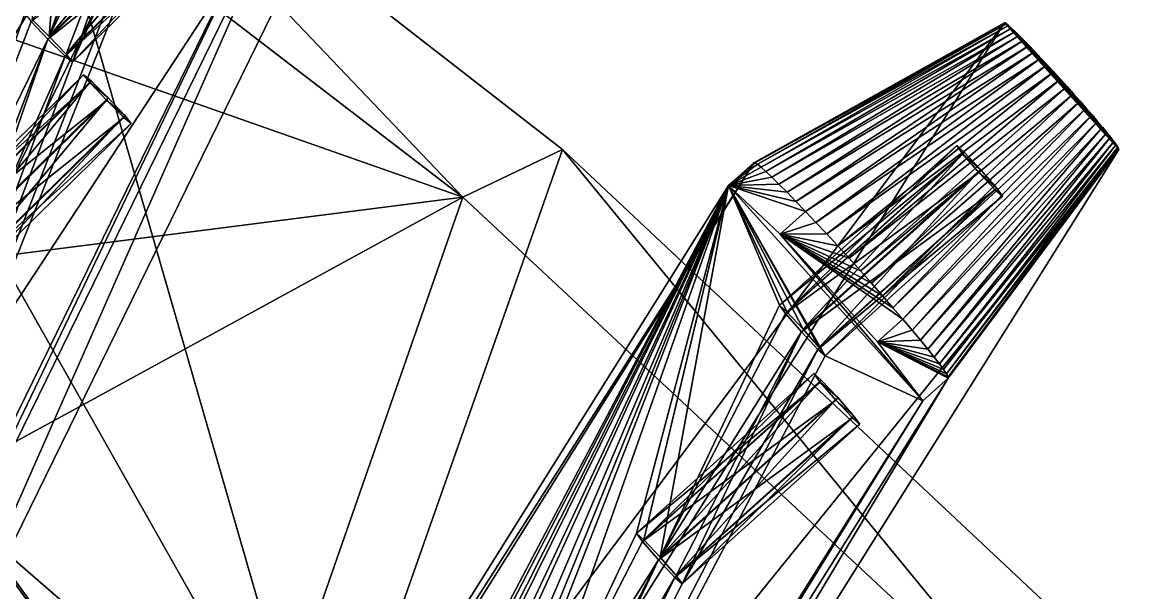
# Model space of a CAD drawing. Header units: millimetres. Extents: x -228 to 228, y -204 to 237.
# Drawn here: x 68.11 to 100.71, y 185.3 to 202.02 of the extents above; entities that cross this region are included whole.
import ezdxf

# ---------------------------------------------------------------- set-up
doc = ezdxf.new("R2010")
doc.units = ezdxf.units.MM
doc.header["$LTSCALE"] = 127.314815
for name, color, linetype in [('7287', 7, 'CONTINUOUS'), ('7288', 7, 'CONTINUOUS'), ('7291', 7, 'CONTINUOUS'), ('7664', 7, 'CONTINUOUS'), ('7665', 7, 'CONTINUOUS'), ('7666', 7, 'CONTINUOUS'), ('7667', 7, 'CONTINUOUS'), ('7680', 7, 'CONTINUOUS'), ('7681', 7, 'CONTINUOUS'), ('7682', 7, 'CONTINUOUS'), ('7683', 7, 'CONTINUOUS'), ('7684', 7, 'CONTINUOUS'), ('7685', 7, 'CONTINUOUS'), ('7687', 7, 'CONTINUOUS'), ('7688', 7, 'CONTINUOUS'), ('7689', 7, 'CONTINUOUS'), ('7690', 7, 'CONTINUOUS'), ('7692', 7, 'CONTINUOUS'), ('7693', 7, 'CONTINUOUS'), ('7694', 7, 'CONTINUOUS'), ('7695', 7, 'CONTINUOUS'), ('7705', 7, 'CONTINUOUS'), ('7706', 7, 'CONTINUOUS'), ('7707', 7, 'CONTINUOUS'), ('7709', 7, 'CONTINUOUS'), ('7710', 7, 'CONTINUOUS'), ('7716', 7, 'CONTINUOUS'), ('7717', 7, 'CONTINUOUS')]:
    doc.layers.add(name, color=color, linetype=linetype)

msp = doc.modelspace()

# ---------------------------------------------------------------- linework, layer by layer
at = {"layer": '7287', "color": 6, "linetype": 'Continuous'}
for points in [[(33.551, 216.138, 548.4), (76.927, 178.391, 553.043), (53.428, 219.981, 185.248), (33.551, 216.138, 548.4)], [(53.428, 219.981, 185.248), (76.927, 178.391, 553.043), (67.509, 211.066, 159.28), (53.428, 219.981, 185.248)], [(76.927, 178.391, 553.043), (33.551, 216.138, 548.4), (53.679, 171.412, 1021.79), (76.927, 178.391, 553.043)], [(67.509, 211.066, 159.28), (76.927, 178.391, 553.043), (83.926, 198.289, 135.65), (67.509, 211.066, 159.28)], [(83.926, 198.289, 135.65), (76.927, 178.391, 553.043), (101.203, 182.041, 115.659), (83.926, 198.289, 135.65)]]:
    msp.add_3dface(points, dxfattribs=at)
at = {"layer": '7288', "color": 6, "linetype": 'Continuous'}
for points in [[(30.674, 214.486, 548.157), (74.086, 177.01, 553.042), (29.208, 208.553, 692.313), (30.674, 214.486, 548.157)], [(30.674, 214.486, 548.157), (47.428, 202.588, 536.058), (74.086, 177.01, 553.042), (30.674, 214.486, 548.157)], [(81.001, 196.893, 135.914), (63.662, 203.002, 290.315), (64.476, 209.607, 159.651), (81.001, 196.893, 135.914)], [(74.086, 177.01, 553.042), (40.127, 199.573, 699.027), (29.208, 208.553, 692.313), (74.086, 177.01, 553.042)], [(59.735, 194.174, 499.972), (63.662, 203.002, 290.315), (81.001, 196.893, 135.914), (59.735, 194.174, 499.972)], [(47.428, 202.588, 536.058), (65.706, 188.578, 501.754), (74.086, 177.01, 553.042), (47.428, 202.588, 536.058)], [(43.734, 196.543, 698.872), (40.127, 199.573, 699.027), (74.086, 177.01, 553.042), (43.734, 196.543, 698.872)], [(65.805, 188.578, 500.248), (59.735, 194.174, 499.972), (81.001, 196.893, 135.914), (65.805, 188.578, 500.248)], [(74.086, 177.01, 553.042), (65.805, 188.578, 500.248), (81.001, 196.893, 135.914), (74.086, 177.01, 553.042)], [(98.368, 180.679, 115.837), (74.086, 177.01, 553.042), (81.001, 196.893, 135.914), (98.368, 180.679, 115.837)], [(47.38, 193.386, 698.713), (43.734, 196.543, 698.872), (74.086, 177.01, 553.042), (47.38, 193.386, 698.713)], [(50.247, 191.68, 684.446), (47.38, 193.386, 698.713), (74.086, 177.01, 553.042), (50.247, 191.68, 684.446)], [(50.933, 191.073, 684.278), (50.247, 191.68, 684.446), (74.086, 177.01, 553.042), (50.933, 191.073, 684.278)], [(51.62, 190.463, 684.111), (50.933, 191.073, 684.278), (74.086, 177.01, 553.042), (51.62, 190.463, 684.111)], [(51.54, 190.173, 690.15), (51.62, 190.463, 684.111), (74.086, 177.01, 553.042), (51.54, 190.173, 690.15)], [(51.459, 189.882, 696.213), (51.54, 190.173, 690.15), (74.086, 177.01, 553.042), (51.459, 189.882, 696.213)], [(52.625, 188.757, 697.187), (51.459, 189.882, 696.213), (74.086, 177.01, 553.042), (52.625, 188.757, 697.187)], [(53.29, 188.052, 698.713), (52.625, 188.757, 697.187), (74.086, 177.01, 553.042), (53.29, 188.052, 698.713)], [(65.706, 188.578, 501.754), (65.805, 188.578, 500.248), (74.086, 177.01, 553.042), (65.706, 188.578, 501.754)], [(58.732, 182.9, 698.964), (53.29, 188.052, 698.713), (74.086, 177.01, 553.042), (58.732, 182.9, 698.964)]]:
    msp.add_3dface(points, dxfattribs=at)
at = {"layer": '7291', "color": 6, "linetype": 'Continuous'}
for points in [[(67.509, 211.066, 159.28), (81.001, 196.893, 135.914), (64.476, 209.607, 159.651), (67.509, 211.066, 159.28)], [(67.509, 211.066, 159.28), (83.926, 198.289, 135.65), (81.001, 196.893, 135.914), (67.509, 211.066, 159.28)], [(83.926, 198.289, 135.65), (98.368, 180.679, 115.837), (81.001, 196.893, 135.914), (83.926, 198.289, 135.65)], [(83.926, 198.289, 135.65), (101.203, 182.041, 115.659), (98.368, 180.679, 115.837), (83.926, 198.289, 135.65)]]:
    msp.add_3dface(points, dxfattribs=at)
at = {"layer": '7664', "color": 191, "linetype": 'Continuous', "true_color": 0xba45ff}
for points in [[(88.785, 197.236, 135.583), (69.351, 160.319, 991.423), (66.488, 161.635, 1018.684), (88.785, 197.236, 135.583)], [(69.565, 160.13, 990.713), (69.351, 160.319, 991.423), (88.785, 197.236, 135.583), (69.565, 160.13, 990.713)], [(73.535, 167, 825.69), (69.565, 160.13, 990.713), (88.785, 197.236, 135.583), (73.535, 167, 825.69)], [(73.749, 166.811, 824.98), (73.535, 167, 825.69), (88.785, 197.236, 135.583), (73.749, 166.811, 824.98)], [(88.785, 197.236, 135.583), (77.72, 173.681, 659.957), (73.749, 166.811, 824.98), (88.785, 197.236, 135.583)], [(77.934, 173.492, 659.247), (77.72, 173.681, 659.957), (88.785, 197.236, 135.583), (77.934, 173.492, 659.247)], [(78.415, 172.979, 658.946), (77.934, 173.492, 659.247), (88.785, 197.236, 135.583), (78.415, 172.979, 658.946)], [(81.904, 180.362, 494.225), (78.415, 172.979, 658.946), (88.785, 197.236, 135.583), (81.904, 180.362, 494.225)], [(82.118, 180.173, 493.515), (81.904, 180.362, 494.225), (88.785, 197.236, 135.583), (82.118, 180.173, 493.515)], [(82.599, 179.66, 493.213), (82.118, 180.173, 493.515), (88.785, 197.236, 135.583), (82.599, 179.66, 493.213)], [(86.089, 187.043, 328.492), (82.599, 179.66, 493.213), (88.785, 197.236, 135.583), (86.089, 187.043, 328.492)], [(86.303, 186.854, 327.782), (86.089, 187.043, 328.492), (88.785, 197.236, 135.583), (86.303, 186.854, 327.782)], [(86.784, 186.341, 327.48), (86.303, 186.854, 327.782), (88.785, 197.236, 135.583), (86.784, 186.341, 327.48)], [(90.274, 193.725, 162.76), (86.784, 186.341, 327.48), (88.785, 197.236, 135.583), (90.274, 193.725, 162.76)], [(90.487, 193.535, 162.049), (90.274, 193.725, 162.76), (88.785, 197.236, 135.583), (90.487, 193.535, 162.049)], [(90.968, 193.022, 161.748), (90.487, 193.535, 162.049), (88.785, 197.236, 135.583), (90.968, 193.022, 161.748)], [(91.434, 192.485, 162.031), (90.968, 193.022, 161.748), (88.785, 197.236, 135.583), (91.434, 192.485, 162.031)], [(91.613, 192.239, 162.734), (91.434, 192.485, 162.031), (88.785, 197.236, 135.583), (91.613, 192.239, 162.734)], [(94.476, 190.923, 135.472), (91.613, 192.239, 162.734), (88.785, 197.236, 135.583), (94.476, 190.923, 135.472)], [(90.3, 195.806, 131.879), (94.476, 190.923, 135.472), (88.785, 197.236, 135.583), (90.3, 195.806, 131.879)], [(93.146, 192.649, 131.823), (94.476, 190.923, 135.472), (90.3, 195.806, 131.879), (93.146, 192.649, 131.823)], [(90.452, 193.479, 163.462), (86.784, 186.341, 327.48), (90.274, 193.725, 162.76), (90.452, 193.479, 163.462)], [(90.918, 192.942, 163.745), (86.784, 186.341, 327.48), (90.452, 193.479, 163.462), (90.918, 192.942, 163.745)], [(87.25, 185.804, 327.764), (86.784, 186.341, 327.48), (90.918, 192.942, 163.745), (87.25, 185.804, 327.764)], [(87.428, 185.558, 328.466), (87.25, 185.804, 327.764), (90.918, 192.942, 163.745), (87.428, 185.558, 328.466)], [(87.428, 185.558, 328.466), (90.918, 192.942, 163.745), (91.399, 192.428, 163.444), (87.428, 185.558, 328.466)], [(87.428, 185.558, 328.466), (91.399, 192.428, 163.444), (72.178, 155.322, 1018.573), (87.428, 185.558, 328.466)], [(91.399, 192.428, 163.444), (91.613, 192.239, 162.734), (72.178, 155.322, 1018.573), (91.399, 192.428, 163.444)], [(72.178, 155.322, 1018.573), (91.613, 192.239, 162.734), (94.476, 190.923, 135.472), (72.178, 155.322, 1018.573)], [(86.267, 186.797, 329.195), (82.599, 179.66, 493.213), (86.089, 187.043, 328.492), (86.267, 186.797, 329.195)], [(86.733, 186.26, 329.478), (82.599, 179.66, 493.213), (86.267, 186.797, 329.195), (86.733, 186.26, 329.478)], [(83.065, 179.123, 493.496), (82.599, 179.66, 493.213), (86.733, 186.26, 329.478), (83.065, 179.123, 493.496)], [(83.243, 178.877, 494.199), (83.065, 179.123, 493.496), (86.733, 186.26, 329.478), (83.243, 178.877, 494.199)], [(86.733, 186.26, 329.478), (87.214, 185.747, 329.176), (83.243, 178.877, 494.199), (86.733, 186.26, 329.478)], [(72.178, 155.322, 1018.573), (83.243, 178.877, 494.199), (87.214, 185.747, 329.176), (72.178, 155.322, 1018.573)], [(87.214, 185.747, 329.176), (87.428, 185.558, 328.466), (72.178, 155.322, 1018.573), (87.214, 185.747, 329.176)]]:
    msp.add_3dface(points, dxfattribs=at)
at = {"layer": '7665', "color": 191, "linetype": 'Continuous', "true_color": 0xba45ff}
for points in [[(72.921, 155.991, 1018.619), (94.476, 190.923, 135.472), (95.218, 191.591, 135.518), (72.921, 155.991, 1018.619)], [(72.178, 155.322, 1018.573), (94.476, 190.923, 135.472), (72.921, 155.991, 1018.619), (72.178, 155.322, 1018.573)]]:
    msp.add_3dface(points, dxfattribs=at)
at = {"layer": '7666', "color": 191, "linetype": 'Continuous', "true_color": 0xba45ff}
for points in [[(96.863, 202, 144.739), (75.007, 167.105, 1010.36), (100.21, 198.287, 144.673), (96.863, 202, 144.739)], [(96.882, 201.999, 144.449), (96.863, 202, 144.739), (100.206, 198.311, 144.384), (96.882, 201.999, 144.449)], [(100.206, 198.311, 144.384), (96.863, 202, 144.739), (100.21, 198.287, 144.673), (100.206, 198.311, 144.384)], [(96.923, 201.973, 144.162), (96.882, 201.999, 144.449), (100.18, 198.36, 144.099), (96.923, 201.973, 144.162)], [(100.18, 198.36, 144.099), (96.882, 201.999, 144.449), (100.206, 198.311, 144.384), (100.18, 198.36, 144.099)], [(96.985, 201.923, 143.883), (96.923, 201.973, 144.162), (100.131, 198.433, 143.821), (96.985, 201.923, 143.883)], [(100.131, 198.433, 143.821), (96.923, 201.973, 144.162), (100.18, 198.36, 144.099), (100.131, 198.433, 143.821)], [(97.069, 201.848, 143.615), (96.985, 201.923, 143.883), (100.061, 198.529, 143.556), (97.069, 201.848, 143.615)], [(100.061, 198.529, 143.556), (96.985, 201.923, 143.883), (100.131, 198.433, 143.821), (100.061, 198.529, 143.556)], [(97.173, 201.75, 143.361), (97.069, 201.848, 143.615), (99.97, 198.647, 143.307), (97.173, 201.75, 143.361)], [(99.97, 198.647, 143.307), (97.069, 201.848, 143.615), (100.061, 198.529, 143.556), (99.97, 198.647, 143.307)], [(97.295, 201.631, 143.126), (97.173, 201.75, 143.361), (99.859, 198.786, 143.076), (97.295, 201.631, 143.126)], [(99.859, 198.786, 143.076), (97.173, 201.75, 143.361), (99.97, 198.647, 143.307), (99.859, 198.786, 143.076)], [(97.434, 201.491, 142.912), (97.295, 201.631, 143.126), (99.731, 198.943, 142.867), (97.434, 201.491, 142.912)], [(99.731, 198.943, 142.867), (97.295, 201.631, 143.126), (99.859, 198.786, 143.076), (99.731, 198.943, 142.867)], [(97.588, 201.333, 142.722), (97.434, 201.491, 142.912), (99.587, 199.115, 142.684), (97.588, 201.333, 142.722)], [(99.587, 199.115, 142.684), (97.434, 201.491, 142.912), (99.731, 198.943, 142.867), (99.587, 199.115, 142.684)], [(97.754, 201.159, 142.56), (97.588, 201.333, 142.722), (99.428, 199.302, 142.527), (97.754, 201.159, 142.56)], [(99.428, 199.302, 142.527), (97.588, 201.333, 142.722), (99.587, 199.115, 142.684), (99.428, 199.302, 142.527)], [(97.932, 200.971, 142.426), (97.754, 201.159, 142.56), (99.257, 199.501, 142.4), (97.932, 200.971, 142.426)], [(99.257, 199.501, 142.4), (97.754, 201.159, 142.56), (99.428, 199.302, 142.527), (99.257, 199.501, 142.4)], [(98.117, 200.772, 142.323), (97.932, 200.971, 142.426), (99.077, 199.707, 142.304), (98.117, 200.772, 142.323)], [(99.077, 199.707, 142.304), (97.932, 200.971, 142.426), (99.257, 199.501, 142.4), (99.077, 199.707, 142.304)], [(98.308, 200.565, 142.252), (98.117, 200.772, 142.323), (98.889, 199.92, 142.241), (98.308, 200.565, 142.252)], [(98.889, 199.92, 142.241), (98.117, 200.772, 142.323), (99.077, 199.707, 142.304), (98.889, 199.92, 142.241)], [(98.502, 200.352, 142.215), (98.308, 200.565, 142.252), (98.697, 200.136, 142.211), (98.502, 200.352, 142.215)], [(98.697, 200.136, 142.211), (98.308, 200.565, 142.252), (98.889, 199.92, 142.241), (98.697, 200.136, 142.211)], [(100.21, 198.287, 144.673), (75.007, 167.105, 1010.36), (78.354, 163.391, 1010.295), (100.21, 198.287, 144.673)]]:
    msp.add_3dface(points, dxfattribs=at)
at = {"layer": '7667', "color": 191, "linetype": 'Continuous', "true_color": 0xba45ff}
for points in [[(88.785, 197.236, 135.583), (66.488, 161.635, 1018.684), (89.527, 197.904, 135.628), (88.785, 197.236, 135.583)], [(89.527, 197.904, 135.628), (66.488, 161.635, 1018.684), (67.23, 162.304, 1018.73), (89.527, 197.904, 135.628)]]:
    msp.add_3dface(points, dxfattribs=at)
at = {"layer": '7680', "color": 191, "linetype": 'Continuous', "true_color": 0xba45ff}
for points in [[(91.286, 191.722, 328.812), (91.5, 191.533, 328.102), (91.464, 191.476, 329.515), (91.286, 191.722, 328.812)], [(91.5, 191.533, 328.102), (91.98, 191.02, 327.8), (91.464, 191.476, 329.515), (91.5, 191.533, 328.102)], [(91.98, 191.02, 327.8), (91.93, 190.939, 329.798), (91.464, 191.476, 329.515), (91.98, 191.02, 327.8)], [(92.446, 190.483, 328.083), (91.93, 190.939, 329.798), (91.98, 191.02, 327.8), (92.446, 190.483, 328.083)], [(92.411, 190.426, 329.496), (91.93, 190.939, 329.798), (92.446, 190.483, 328.083), (92.411, 190.426, 329.496)], [(92.625, 190.237, 328.786), (92.411, 190.426, 329.496), (92.446, 190.483, 328.083), (92.625, 190.237, 328.786)]]:
    msp.add_3dface(points, dxfattribs=at)
at = {"layer": '7681', "color": 191, "linetype": 'Continuous', "true_color": 0xba45ff}
for points in [[(86.089, 187.043, 328.492), (86.303, 186.854, 327.782), (91.286, 191.722, 328.812), (86.089, 187.043, 328.492)], [(86.089, 187.043, 328.492), (91.286, 191.722, 328.812), (91.464, 191.476, 329.515), (86.089, 187.043, 328.492)], [(86.303, 186.854, 327.782), (91.5, 191.533, 328.102), (91.286, 191.722, 328.812), (86.303, 186.854, 327.782)], [(86.267, 186.797, 329.195), (86.089, 187.043, 328.492), (91.464, 191.476, 329.515), (86.267, 186.797, 329.195)], [(91.93, 190.939, 329.798), (86.267, 186.797, 329.195), (91.464, 191.476, 329.515), (91.93, 190.939, 329.798)], [(86.303, 186.854, 327.782), (86.784, 186.341, 327.48), (91.5, 191.533, 328.102), (86.303, 186.854, 327.782)], [(86.784, 186.341, 327.48), (91.98, 191.02, 327.8), (91.5, 191.533, 328.102), (86.784, 186.341, 327.48)], [(86.733, 186.26, 329.478), (86.267, 186.797, 329.195), (91.93, 190.939, 329.798), (86.733, 186.26, 329.478)]]:
    msp.add_3dface(points, dxfattribs=at)
at = {"layer": '7682', "color": 191, "linetype": 'Continuous', "true_color": 0xba45ff}
for points in [[(86.733, 186.26, 329.478), (91.93, 190.939, 329.798), (92.411, 190.426, 329.496), (86.733, 186.26, 329.478)], [(86.784, 186.341, 327.48), (87.25, 185.804, 327.764), (91.98, 191.02, 327.8), (86.784, 186.341, 327.48)], [(87.25, 185.804, 327.764), (92.446, 190.483, 328.083), (91.98, 191.02, 327.8), (87.25, 185.804, 327.764)], [(87.214, 185.747, 329.176), (86.733, 186.26, 329.478), (92.411, 190.426, 329.496), (87.214, 185.747, 329.176)], [(87.214, 185.747, 329.176), (92.411, 190.426, 329.496), (92.625, 190.237, 328.786), (87.214, 185.747, 329.176)], [(87.25, 185.804, 327.764), (87.428, 185.558, 328.466), (92.446, 190.483, 328.083), (87.25, 185.804, 327.764)], [(87.428, 185.558, 328.466), (92.625, 190.237, 328.786), (92.446, 190.483, 328.083), (87.428, 185.558, 328.466)], [(87.428, 185.558, 328.466), (87.214, 185.747, 329.176), (92.625, 190.237, 328.786), (87.428, 185.558, 328.466)]]:
    msp.add_3dface(points, dxfattribs=at)
at = {"layer": '7683', "color": 191, "linetype": 'Continuous', "true_color": 0xba45ff}
for points in [[(95.47, 198.403, 163.079), (95.684, 198.214, 162.369), (95.649, 198.157, 163.782), (95.47, 198.403, 163.079)], [(95.684, 198.214, 162.369), (96.165, 197.701, 162.068), (95.649, 198.157, 163.782), (95.684, 198.214, 162.369)], [(96.165, 197.701, 162.068), (96.115, 197.62, 164.065), (95.649, 198.157, 163.782), (96.165, 197.701, 162.068)], [(96.631, 197.164, 162.351), (96.115, 197.62, 164.065), (96.165, 197.701, 162.068), (96.631, 197.164, 162.351)], [(96.595, 197.107, 163.763), (96.115, 197.62, 164.065), (96.631, 197.164, 162.351), (96.595, 197.107, 163.763)], [(96.809, 196.918, 163.053), (96.595, 197.107, 163.763), (96.631, 197.164, 162.351), (96.809, 196.918, 163.053)]]:
    msp.add_3dface(points, dxfattribs=at)
at = {"layer": '7684', "color": 191, "linetype": 'Continuous', "true_color": 0xba45ff}
for points in [[(90.274, 193.725, 162.76), (90.487, 193.535, 162.049), (95.47, 198.403, 163.079), (90.274, 193.725, 162.76)], [(90.274, 193.725, 162.76), (95.47, 198.403, 163.079), (95.649, 198.157, 163.782), (90.274, 193.725, 162.76)], [(90.487, 193.535, 162.049), (95.684, 198.214, 162.369), (95.47, 198.403, 163.079), (90.487, 193.535, 162.049)], [(90.487, 193.535, 162.049), (90.968, 193.022, 161.748), (95.684, 198.214, 162.369), (90.487, 193.535, 162.049)], [(90.968, 193.022, 161.748), (96.165, 197.701, 162.068), (95.684, 198.214, 162.369), (90.968, 193.022, 161.748)], [(90.452, 193.479, 163.462), (90.274, 193.725, 162.76), (95.649, 198.157, 163.782), (90.452, 193.479, 163.462)], [(96.115, 197.62, 164.065), (90.452, 193.479, 163.462), (95.649, 198.157, 163.782), (96.115, 197.62, 164.065)], [(90.918, 192.942, 163.745), (90.452, 193.479, 163.462), (96.115, 197.62, 164.065), (90.918, 192.942, 163.745)]]:
    msp.add_3dface(points, dxfattribs=at)
at = {"layer": '7685', "color": 191, "linetype": 'Continuous', "true_color": 0xba45ff}
for points in [[(90.918, 192.942, 163.745), (96.115, 197.62, 164.065), (96.595, 197.107, 163.763), (90.918, 192.942, 163.745)], [(90.968, 193.022, 161.748), (91.434, 192.485, 162.031), (96.165, 197.701, 162.068), (90.968, 193.022, 161.748)], [(91.434, 192.485, 162.031), (96.631, 197.164, 162.351), (96.165, 197.701, 162.068), (91.434, 192.485, 162.031)], [(91.399, 192.428, 163.444), (90.918, 192.942, 163.745), (96.595, 197.107, 163.763), (91.399, 192.428, 163.444)], [(91.399, 192.428, 163.444), (96.595, 197.107, 163.763), (96.809, 196.918, 163.053), (91.399, 192.428, 163.444)], [(91.613, 192.239, 162.734), (91.399, 192.428, 163.444), (96.809, 196.918, 163.053), (91.613, 192.239, 162.734)], [(91.434, 192.485, 162.031), (91.613, 192.239, 162.734), (96.631, 197.164, 162.351), (91.434, 192.485, 162.031)], [(91.613, 192.239, 162.734), (96.809, 196.918, 163.053), (96.631, 197.164, 162.351), (91.613, 192.239, 162.734)]]:
    msp.add_3dface(points, dxfattribs=at)
at = {"layer": '7687', "color": 191, "linetype": 'Continuous', "true_color": 0xba45ff}
for points in [[(88.785, 197.236, 135.583), (89.527, 197.904, 135.628), (89.559, 197.903, 135.135), (88.785, 197.236, 135.583)], [(89.629, 197.858, 134.648), (88.785, 197.236, 135.583), (89.559, 197.903, 135.135), (89.629, 197.858, 134.648)], [(89.736, 197.772, 134.173), (88.785, 197.236, 135.583), (89.629, 197.858, 134.648), (89.736, 197.772, 134.173)], [(89.878, 197.645, 133.717), (88.785, 197.236, 135.583), (89.736, 197.772, 134.173), (89.878, 197.645, 133.717)], [(90.054, 197.479, 133.287), (88.785, 197.236, 135.583), (89.878, 197.645, 133.717), (90.054, 197.479, 133.287)], [(90.262, 197.276, 132.887), (88.785, 197.236, 135.583), (90.054, 197.479, 133.287), (90.262, 197.276, 132.887)], [(90.498, 197.038, 132.523), (88.785, 197.236, 135.583), (90.262, 197.276, 132.887), (90.498, 197.038, 132.523)], [(90.3, 195.806, 131.879), (88.785, 197.236, 135.583), (91.043, 196.474, 131.924), (90.3, 195.806, 131.879)], [(91.043, 196.474, 131.924), (88.785, 197.236, 135.583), (90.76, 196.77, 132.201), (91.043, 196.474, 131.924)], [(90.76, 196.77, 132.201), (88.785, 197.236, 135.583), (90.498, 197.038, 132.523), (90.76, 196.77, 132.201)], [(91.344, 196.155, 131.697), (90.3, 195.806, 131.879), (91.043, 196.474, 131.924), (91.344, 196.155, 131.697)], [(91.659, 195.817, 131.522), (90.3, 195.806, 131.879), (91.344, 196.155, 131.697), (91.659, 195.817, 131.522)], [(91.984, 195.464, 131.402), (90.3, 195.806, 131.879), (91.659, 195.817, 131.522), (91.984, 195.464, 131.402)], [(93.146, 192.649, 131.823), (90.3, 195.806, 131.879), (93.888, 193.317, 131.869), (93.146, 192.649, 131.823)], [(93.888, 193.317, 131.869), (90.3, 195.806, 131.879), (93.598, 193.654, 131.653), (93.888, 193.317, 131.869)], [(93.598, 193.654, 131.653), (90.3, 195.806, 131.879), (93.291, 194.006, 131.49), (93.598, 193.654, 131.653)], [(93.291, 194.006, 131.49), (90.3, 195.806, 131.879), (92.972, 194.368, 131.383), (93.291, 194.006, 131.49)], [(92.972, 194.368, 131.383), (90.3, 195.806, 131.879), (92.645, 194.735, 131.332), (92.972, 194.368, 131.383)], [(92.645, 194.735, 131.332), (90.3, 195.806, 131.879), (92.314, 195.102, 131.338), (92.645, 194.735, 131.332)], [(92.314, 195.102, 131.338), (90.3, 195.806, 131.879), (91.984, 195.464, 131.402), (92.314, 195.102, 131.338)], [(94.158, 193, 132.135), (93.146, 192.649, 131.823), (93.888, 193.317, 131.869), (94.158, 193, 132.135)], [(94.403, 192.706, 132.447), (93.146, 192.649, 131.823), (94.158, 193, 132.135), (94.403, 192.706, 132.447)], [(94.621, 192.44, 132.802), (93.146, 192.649, 131.823), (94.403, 192.706, 132.447), (94.621, 192.44, 132.802)], [(94.476, 190.923, 135.472), (93.146, 192.649, 131.823), (95.218, 191.591, 135.518), (94.476, 190.923, 135.472)], [(95.218, 191.591, 135.518), (93.146, 192.649, 131.823), (95.211, 191.632, 135.025), (95.218, 191.591, 135.518)], [(95.211, 191.632, 135.025), (93.146, 192.649, 131.823), (95.166, 191.716, 134.54), (95.211, 191.632, 135.025)], [(95.166, 191.716, 134.54), (93.146, 192.649, 131.823), (95.083, 191.84, 134.069), (95.166, 191.716, 134.54)], [(95.083, 191.84, 134.069), (93.146, 192.649, 131.823), (94.964, 192.004, 133.618), (95.083, 191.84, 134.069)], [(94.964, 192.004, 133.618), (93.146, 192.649, 131.823), (94.809, 192.204, 133.194), (94.964, 192.004, 133.618)], [(94.809, 192.204, 133.194), (93.146, 192.649, 131.823), (94.621, 192.44, 132.802), (94.809, 192.204, 133.194)]]:
    msp.add_3dface(points, dxfattribs=at)
at = {"layer": '7688', "color": 191, "linetype": 'Continuous', "true_color": 0xba45ff}
for points in [[(95.218, 191.591, 135.518), (100.21, 198.287, 144.673), (78.354, 163.391, 1010.295), (95.218, 191.591, 135.518)], [(72.921, 155.991, 1018.619), (95.218, 191.591, 135.518), (78.354, 163.391, 1010.295), (72.921, 155.991, 1018.619)]]:
    msp.add_3dface(points, dxfattribs=at)
at = {"layer": '7689', "color": 191, "linetype": 'Continuous', "true_color": 0xba45ff}
for points in [[(75.007, 167.105, 1010.36), (96.863, 202, 144.739), (67.23, 162.304, 1018.73), (75.007, 167.105, 1010.36)], [(96.863, 202, 144.739), (89.527, 197.904, 135.628), (67.23, 162.304, 1018.73), (96.863, 202, 144.739)]]:
    msp.add_3dface(points, dxfattribs=at)
at = {"layer": '7690', "color": 191, "linetype": 'Continuous', "true_color": 0xba45ff}
for points in [[(96.863, 202, 144.739), (96.882, 201.999, 144.449), (89.527, 197.904, 135.628), (96.863, 202, 144.739)], [(89.527, 197.904, 135.628), (96.882, 201.999, 144.449), (89.559, 197.903, 135.135), (89.527, 197.904, 135.628)], [(96.882, 201.999, 144.449), (96.923, 201.973, 144.162), (89.559, 197.903, 135.135), (96.882, 201.999, 144.449)], [(96.923, 201.973, 144.162), (89.629, 197.858, 134.648), (89.559, 197.903, 135.135), (96.923, 201.973, 144.162)], [(96.923, 201.973, 144.162), (96.985, 201.923, 143.883), (89.629, 197.858, 134.648), (96.923, 201.973, 144.162)], [(96.985, 201.923, 143.883), (89.736, 197.772, 134.173), (89.629, 197.858, 134.648), (96.985, 201.923, 143.883)], [(96.985, 201.923, 143.883), (97.069, 201.848, 143.615), (89.736, 197.772, 134.173), (96.985, 201.923, 143.883)], [(97.069, 201.848, 143.615), (89.878, 197.645, 133.717), (89.736, 197.772, 134.173), (97.069, 201.848, 143.615)], [(97.069, 201.848, 143.615), (97.173, 201.75, 143.361), (89.878, 197.645, 133.717), (97.069, 201.848, 143.615)], [(97.173, 201.75, 143.361), (90.054, 197.479, 133.287), (89.878, 197.645, 133.717), (97.173, 201.75, 143.361)], [(97.173, 201.75, 143.361), (97.295, 201.631, 143.126), (90.054, 197.479, 133.287), (97.173, 201.75, 143.361)], [(97.295, 201.631, 143.126), (90.262, 197.276, 132.887), (90.054, 197.479, 133.287), (97.295, 201.631, 143.126)], [(97.295, 201.631, 143.126), (97.434, 201.491, 142.912), (90.262, 197.276, 132.887), (97.295, 201.631, 143.126)], [(97.434, 201.491, 142.912), (90.498, 197.038, 132.523), (90.262, 197.276, 132.887), (97.434, 201.491, 142.912)], [(97.434, 201.491, 142.912), (97.588, 201.333, 142.722), (90.498, 197.038, 132.523), (97.434, 201.491, 142.912)], [(97.588, 201.333, 142.722), (90.76, 196.77, 132.201), (90.498, 197.038, 132.523), (97.588, 201.333, 142.722)], [(97.588, 201.333, 142.722), (97.754, 201.159, 142.56), (90.76, 196.77, 132.201), (97.588, 201.333, 142.722)], [(97.754, 201.159, 142.56), (91.043, 196.474, 131.924), (90.76, 196.77, 132.201), (97.754, 201.159, 142.56)], [(97.754, 201.159, 142.56), (97.932, 200.971, 142.426), (91.043, 196.474, 131.924), (97.754, 201.159, 142.56)], [(97.932, 200.971, 142.426), (91.344, 196.155, 131.697), (91.043, 196.474, 131.924), (97.932, 200.971, 142.426)], [(97.932, 200.971, 142.426), (98.117, 200.772, 142.323), (91.344, 196.155, 131.697), (97.932, 200.971, 142.426)], [(98.117, 200.772, 142.323), (91.659, 195.817, 131.522), (91.344, 196.155, 131.697), (98.117, 200.772, 142.323)], [(98.117, 200.772, 142.323), (98.308, 200.565, 142.252), (91.659, 195.817, 131.522), (98.117, 200.772, 142.323)], [(98.308, 200.565, 142.252), (91.984, 195.464, 131.402), (91.659, 195.817, 131.522), (98.308, 200.565, 142.252)], [(98.308, 200.565, 142.252), (98.502, 200.352, 142.215), (91.984, 195.464, 131.402), (98.308, 200.565, 142.252)], [(98.502, 200.352, 142.215), (92.314, 195.102, 131.338), (91.984, 195.464, 131.402), (98.502, 200.352, 142.215)], [(98.502, 200.352, 142.215), (98.697, 200.136, 142.211), (92.314, 195.102, 131.338), (98.502, 200.352, 142.215)], [(98.697, 200.136, 142.211), (92.645, 194.735, 131.332), (92.314, 195.102, 131.338), (98.697, 200.136, 142.211)], [(98.697, 200.136, 142.211), (98.889, 199.92, 142.241), (92.645, 194.735, 131.332), (98.697, 200.136, 142.211)], [(98.889, 199.92, 142.241), (92.972, 194.368, 131.383), (92.645, 194.735, 131.332), (98.889, 199.92, 142.241)], [(98.889, 199.92, 142.241), (99.077, 199.707, 142.304), (92.972, 194.368, 131.383), (98.889, 199.92, 142.241)], [(99.077, 199.707, 142.304), (93.291, 194.006, 131.49), (92.972, 194.368, 131.383), (99.077, 199.707, 142.304)], [(99.077, 199.707, 142.304), (99.257, 199.501, 142.4), (93.291, 194.006, 131.49), (99.077, 199.707, 142.304)], [(99.257, 199.501, 142.4), (93.598, 193.654, 131.653), (93.291, 194.006, 131.49), (99.257, 199.501, 142.4)], [(99.257, 199.501, 142.4), (99.428, 199.302, 142.527), (93.598, 193.654, 131.653), (99.257, 199.501, 142.4)], [(99.428, 199.302, 142.527), (93.888, 193.317, 131.869), (93.598, 193.654, 131.653), (99.428, 199.302, 142.527)], [(99.428, 199.302, 142.527), (99.587, 199.115, 142.684), (93.888, 193.317, 131.869), (99.428, 199.302, 142.527)], [(99.587, 199.115, 142.684), (94.158, 193, 132.135), (93.888, 193.317, 131.869), (99.587, 199.115, 142.684)], [(99.587, 199.115, 142.684), (99.731, 198.943, 142.867), (94.158, 193, 132.135), (99.587, 199.115, 142.684)], [(99.731, 198.943, 142.867), (94.403, 192.706, 132.447), (94.158, 193, 132.135), (99.731, 198.943, 142.867)], [(99.731, 198.943, 142.867), (99.859, 198.786, 143.076), (94.403, 192.706, 132.447), (99.731, 198.943, 142.867)], [(99.859, 198.786, 143.076), (94.621, 192.44, 132.802), (94.403, 192.706, 132.447), (99.859, 198.786, 143.076)], [(99.859, 198.786, 143.076), (99.97, 198.647, 143.307), (94.621, 192.44, 132.802), (99.859, 198.786, 143.076)], [(99.97, 198.647, 143.307), (94.809, 192.204, 133.194), (94.621, 192.44, 132.802), (99.97, 198.647, 143.307)], [(99.97, 198.647, 143.307), (100.061, 198.529, 143.556), (94.809, 192.204, 133.194), (99.97, 198.647, 143.307)], [(100.061, 198.529, 143.556), (94.964, 192.004, 133.618), (94.809, 192.204, 133.194), (100.061, 198.529, 143.556)], [(100.061, 198.529, 143.556), (100.131, 198.433, 143.821), (94.964, 192.004, 133.618), (100.061, 198.529, 143.556)], [(100.131, 198.433, 143.821), (95.083, 191.84, 134.069), (94.964, 192.004, 133.618), (100.131, 198.433, 143.821)], [(100.131, 198.433, 143.821), (100.18, 198.36, 144.099), (95.083, 191.84, 134.069), (100.131, 198.433, 143.821)], [(100.18, 198.36, 144.099), (95.166, 191.716, 134.54), (95.083, 191.84, 134.069), (100.18, 198.36, 144.099)], [(100.18, 198.36, 144.099), (100.206, 198.311, 144.384), (95.166, 191.716, 134.54), (100.18, 198.36, 144.099)], [(100.206, 198.311, 144.384), (95.211, 191.632, 135.025), (95.166, 191.716, 134.54), (100.206, 198.311, 144.384)], [(100.206, 198.311, 144.384), (100.21, 198.287, 144.673), (95.211, 191.632, 135.025), (100.206, 198.311, 144.384)], [(100.21, 198.287, 144.673), (95.218, 191.591, 135.518), (95.211, 191.632, 135.025), (100.21, 198.287, 144.673)]]:
    msp.add_3dface(points, dxfattribs=at)
at = {"layer": '7692', "color": 6, "linetype": 'Continuous'}
for points in [[(69.756, 212.472, 162.044), (55.081, 175.511, 987.944), (52.227, 176.648, 1016.214), (69.756, 212.472, 162.044)], [(55.3, 175.332, 987.233), (55.081, 175.511, 987.944), (69.756, 212.472, 162.044), (55.3, 175.332, 987.233)], [(58.355, 182.203, 828.398), (55.3, 175.332, 987.233), (69.756, 212.472, 162.044), (58.355, 182.203, 828.398)], [(58.575, 182.023, 827.687), (58.355, 182.203, 828.398), (69.756, 212.472, 162.044), (58.575, 182.023, 827.687)], [(69.756, 212.472, 162.044), (61.63, 188.894, 668.851), (58.575, 182.023, 827.687), (69.756, 212.472, 162.044)], [(61.849, 188.715, 668.141), (61.63, 188.894, 668.851), (69.756, 212.472, 162.044), (61.849, 188.715, 668.141)], [(62.35, 188.222, 667.837), (61.849, 188.715, 668.141), (69.756, 212.472, 162.044), (62.35, 188.222, 667.837)], [(64.904, 195.586, 509.305), (62.35, 188.222, 667.837), (69.756, 212.472, 162.044), (64.904, 195.586, 509.305)], [(65.123, 195.406, 508.594), (64.904, 195.586, 509.305), (69.756, 212.472, 162.044), (65.123, 195.406, 508.594)], [(65.624, 194.914, 508.291), (65.123, 195.406, 508.594), (69.756, 212.472, 162.044), (65.624, 194.914, 508.291)], [(68.178, 202.277, 349.759), (65.624, 194.914, 508.291), (69.756, 212.472, 162.044), (68.178, 202.277, 349.759)], [(68.899, 201.605, 348.745), (68.398, 202.098, 349.048), (69.756, 212.472, 162.044), (68.899, 201.605, 348.745)], [(71.452, 208.969, 190.213), (68.899, 201.605, 348.745), (69.756, 212.472, 162.044), (71.452, 208.969, 190.213)], [(71.643, 208.73, 190.915), (68.899, 201.605, 348.745), (71.452, 208.969, 190.213), (71.643, 208.73, 190.915)], [(72.132, 208.213, 191.196), (68.899, 201.605, 348.745), (71.643, 208.73, 190.915), (72.132, 208.213, 191.196)], [(69.388, 201.088, 349.026), (68.899, 201.605, 348.745), (72.132, 208.213, 191.196), (69.388, 201.088, 349.026)], [(69.578, 200.849, 349.728), (69.388, 201.088, 349.026), (72.132, 208.213, 191.196), (69.578, 200.849, 349.728)], [(69.578, 200.849, 349.728), (72.132, 208.213, 191.196), (72.633, 207.72, 190.893), (69.578, 200.849, 349.728)], [(69.578, 200.849, 349.728), (72.633, 207.72, 190.893), (58.177, 170.58, 1016.081), (69.578, 200.849, 349.728)], [(72.633, 207.72, 190.893), (72.853, 207.541, 190.182), (58.177, 170.58, 1016.081), (72.633, 207.72, 190.893)], [(58.177, 170.58, 1016.081), (72.853, 207.541, 190.182), (75.707, 206.404, 161.912), (58.177, 170.58, 1016.081)], [(68.369, 202.038, 350.461), (65.624, 194.914, 508.291), (68.178, 202.277, 349.759), (68.369, 202.038, 350.461)], [(68.858, 201.521, 350.742), (65.624, 194.914, 508.291), (68.369, 202.038, 350.461), (68.858, 201.521, 350.742)], [(66.113, 194.397, 508.572), (65.624, 194.914, 508.291), (68.858, 201.521, 350.742), (66.113, 194.397, 508.572)], [(66.304, 194.158, 509.274), (66.113, 194.397, 508.572), (68.858, 201.521, 350.742), (66.304, 194.158, 509.274)], [(68.858, 201.521, 350.742), (69.359, 201.029, 350.439), (66.304, 194.158, 509.274), (68.858, 201.521, 350.742)], [(58.177, 170.58, 1016.081), (66.304, 194.158, 509.274), (69.359, 201.029, 350.439), (58.177, 170.58, 1016.081)], [(69.359, 201.029, 350.439), (69.578, 200.849, 349.728), (58.177, 170.58, 1016.081), (69.359, 201.029, 350.439)]]:
    msp.add_3dface(points, dxfattribs=at)
at = {"layer": '7693', "color": 191, "linetype": 'Continuous', "true_color": 0xba45ff}
for points in [[(58.891, 171.279, 1016.125), (75.707, 206.404, 161.912), (76.421, 207.103, 161.956), (58.891, 171.279, 1016.125)], [(58.177, 170.58, 1016.081), (75.707, 206.404, 161.912), (58.891, 171.279, 1016.125), (58.177, 170.58, 1016.081)]]:
    msp.add_3dface(points, dxfattribs=at)
at = {"layer": '7694', "color": 191, "linetype": 'Continuous', "true_color": 0xba45ff}
for points in [[(77.654, 217.567, 171.18), (60.484, 182.475, 1007.868), (81.155, 213.997, 171.102), (77.654, 217.567, 171.18)], [(81.155, 213.997, 171.102), (60.484, 182.475, 1007.868), (63.984, 178.906, 1007.79), (81.155, 213.997, 171.102)]]:
    msp.add_3dface(points, dxfattribs=at)
at = {"layer": '7695', "color": 191, "linetype": 'Continuous', "true_color": 0xba45ff}
for points in [[(69.756, 212.472, 162.044), (52.227, 176.648, 1016.214), (70.47, 213.171, 162.088), (69.756, 212.472, 162.044)], [(70.47, 213.171, 162.088), (52.227, 176.648, 1016.214), (52.94, 177.347, 1016.258), (70.47, 213.171, 162.088)]]:
    msp.add_3dface(points, dxfattribs=at)
at = {"layer": '7705', "color": 6, "linetype": 'Continuous'}
for points in [[(69.9, 200.478, 509.613), (70.12, 200.299, 508.902), (70.091, 200.24, 510.315), (69.9, 200.478, 509.613)], [(70.12, 200.299, 508.902), (70.621, 199.806, 508.599), (70.091, 200.24, 510.315), (70.12, 200.299, 508.902)], [(70.621, 199.806, 508.599), (70.58, 199.723, 510.596), (70.091, 200.24, 510.315), (70.621, 199.806, 508.599)], [(71.11, 199.289, 508.88), (70.58, 199.723, 510.596), (70.621, 199.806, 508.599), (71.11, 199.289, 508.88)], [(71.081, 199.23, 510.293), (70.58, 199.723, 510.596), (71.11, 199.289, 508.88), (71.081, 199.23, 510.293)], [(71.3, 199.051, 509.582), (71.081, 199.23, 510.293), (71.11, 199.289, 508.88), (71.3, 199.051, 509.582)]]:
    msp.add_3dface(points, dxfattribs=at)
at = {"layer": '7706', "color": 6, "linetype": 'Continuous'}
for points in [[(64.904, 195.586, 509.305), (65.123, 195.406, 508.594), (69.9, 200.478, 509.613), (64.904, 195.586, 509.305)], [(64.904, 195.586, 509.305), (69.9, 200.478, 509.613), (70.091, 200.24, 510.315), (64.904, 195.586, 509.305)], [(65.094, 195.347, 510.007), (64.904, 195.586, 509.305), (70.091, 200.24, 510.315), (65.094, 195.347, 510.007)], [(70.58, 199.723, 510.596), (65.094, 195.347, 510.007), (70.091, 200.24, 510.315), (70.58, 199.723, 510.596)], [(65.123, 195.406, 508.594), (70.12, 200.299, 508.902), (69.9, 200.478, 509.613), (65.123, 195.406, 508.594)], [(65.123, 195.406, 508.594), (65.624, 194.914, 508.291), (70.12, 200.299, 508.902), (65.123, 195.406, 508.594)], [(65.624, 194.914, 508.291), (70.621, 199.806, 508.599), (70.12, 200.299, 508.902), (65.624, 194.914, 508.291)], [(65.583, 194.83, 510.289), (65.094, 195.347, 510.007), (70.58, 199.723, 510.596), (65.583, 194.83, 510.289)]]:
    msp.add_3dface(points, dxfattribs=at)
at = {"layer": '7707', "color": 6, "linetype": 'Continuous'}
for points in [[(65.583, 194.83, 510.289), (70.58, 199.723, 510.596), (71.081, 199.23, 510.293), (65.583, 194.83, 510.289)], [(65.624, 194.914, 508.291), (66.113, 194.397, 508.572), (70.621, 199.806, 508.599), (65.624, 194.914, 508.291)], [(66.113, 194.397, 508.572), (71.11, 199.289, 508.88), (70.621, 199.806, 508.599), (66.113, 194.397, 508.572)], [(66.084, 194.337, 509.985), (65.583, 194.83, 510.289), (71.081, 199.23, 510.293), (66.084, 194.337, 509.985)], [(66.084, 194.337, 509.985), (71.081, 199.23, 510.293), (71.3, 199.051, 509.582), (66.084, 194.337, 509.985)], [(66.113, 194.397, 508.572), (66.304, 194.158, 509.274), (71.11, 199.289, 508.88), (66.113, 194.397, 508.572)], [(66.304, 194.158, 509.274), (71.3, 199.051, 509.582), (71.11, 199.289, 508.88), (66.304, 194.158, 509.274)], [(66.304, 194.158, 509.274), (66.084, 194.337, 509.985), (71.3, 199.051, 509.582), (66.304, 194.158, 509.274)]]:
    msp.add_3dface(points, dxfattribs=at)
at = {"layer": '7709', "color": 6, "linetype": 'Continuous'}
for points in [[(68.398, 202.098, 349.048), (68.899, 201.605, 348.745), (73.394, 206.99, 349.356), (68.398, 202.098, 349.048)], [(68.899, 201.605, 348.745), (73.895, 206.498, 349.052), (73.394, 206.99, 349.356), (68.899, 201.605, 348.745)], [(68.858, 201.521, 350.742), (68.369, 202.038, 350.461), (73.854, 206.414, 351.05), (68.858, 201.521, 350.742)]]:
    msp.add_3dface(points, dxfattribs=at)
at = {"layer": '7710', "color": 6, "linetype": 'Continuous'}
for points in [[(68.858, 201.521, 350.742), (73.854, 206.414, 351.05), (74.355, 205.922, 350.747), (68.858, 201.521, 350.742)], [(68.899, 201.605, 348.745), (69.388, 201.088, 349.026), (73.895, 206.498, 349.052), (68.899, 201.605, 348.745)], [(69.388, 201.088, 349.026), (74.384, 205.981, 349.334), (73.895, 206.498, 349.052), (69.388, 201.088, 349.026)], [(69.359, 201.029, 350.439), (68.858, 201.521, 350.742), (74.355, 205.922, 350.747), (69.359, 201.029, 350.439)], [(69.359, 201.029, 350.439), (74.355, 205.922, 350.747), (74.575, 205.742, 350.036), (69.359, 201.029, 350.439)], [(69.578, 200.849, 349.728), (69.359, 201.029, 350.439), (74.575, 205.742, 350.036), (69.578, 200.849, 349.728)], [(69.388, 201.088, 349.026), (69.578, 200.849, 349.728), (74.384, 205.981, 349.334), (69.388, 201.088, 349.026)], [(69.578, 200.849, 349.728), (74.575, 205.742, 350.036), (74.384, 205.981, 349.334), (69.578, 200.849, 349.728)]]:
    msp.add_3dface(points, dxfattribs=at)
at = {"layer": '7716', "color": 191, "linetype": 'Continuous', "true_color": 0xba45ff}
for points in [[(76.421, 207.103, 161.956), (81.155, 213.997, 171.102), (63.984, 178.906, 1007.79), (76.421, 207.103, 161.956)], [(58.891, 171.279, 1016.125), (76.421, 207.103, 161.956), (63.984, 178.906, 1007.79), (58.891, 171.279, 1016.125)]]:
    msp.add_3dface(points, dxfattribs=at)
at = {"layer": '7717', "color": 191, "linetype": 'Continuous', "true_color": 0xba45ff}
for points in [[(60.484, 182.475, 1007.868), (77.654, 217.567, 171.18), (52.94, 177.347, 1016.258), (60.484, 182.475, 1007.868)], [(77.654, 217.567, 171.18), (70.47, 213.171, 162.088), (52.94, 177.347, 1016.258), (77.654, 217.567, 171.18)]]:
    msp.add_3dface(points, dxfattribs=at)

doc.saveas('drawing.dxf')
